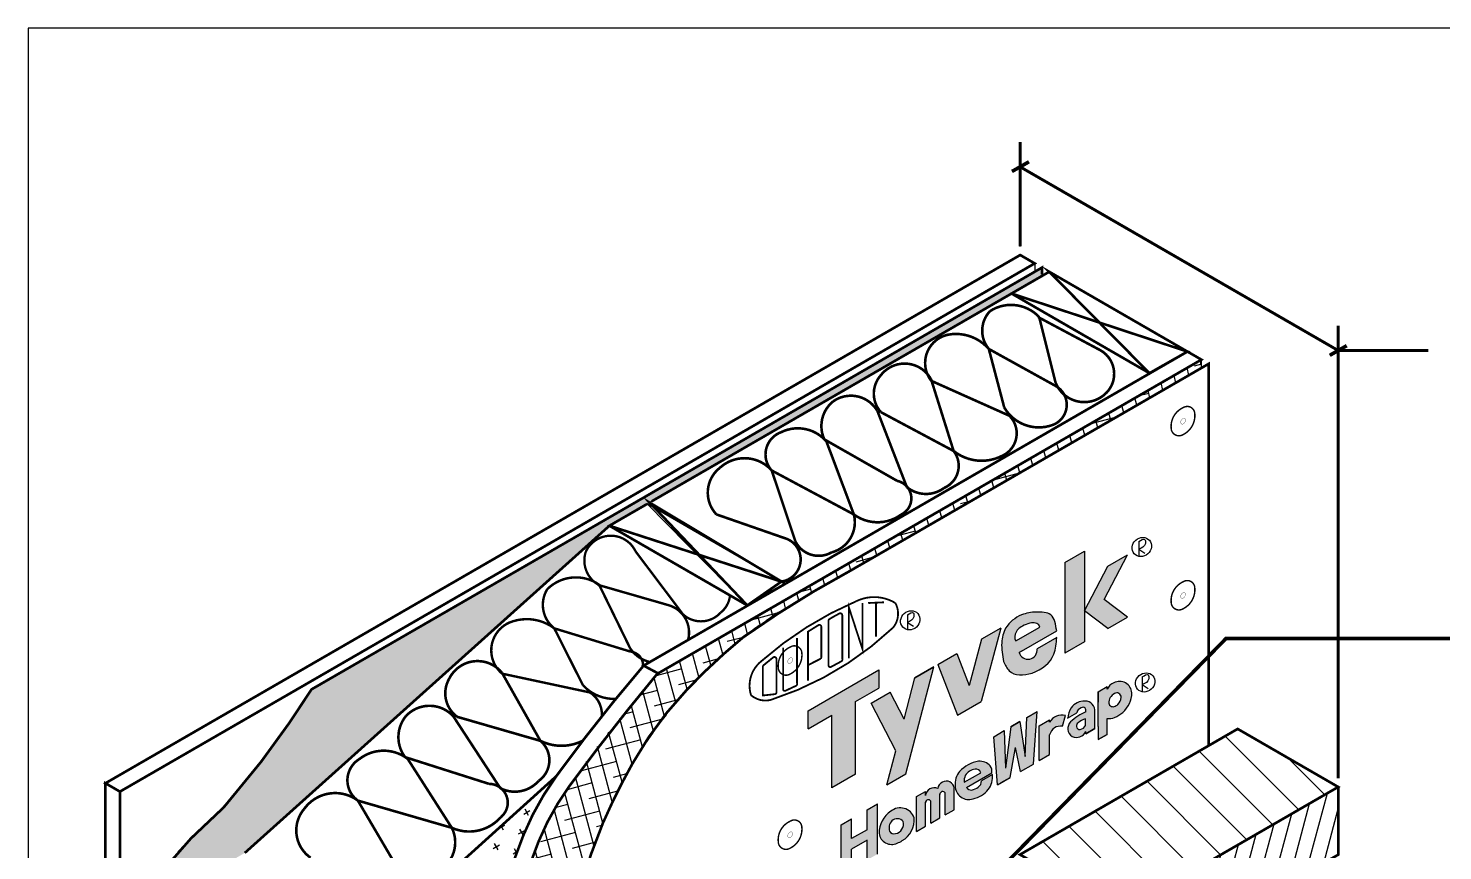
# Model space of a CAD drawing. Extents: x -7.5 to 66.5, y -293.2 to -219.2.
# Drawn here: x -7.46 to 41.28, y -247.5 to -219.16 of the extents above; entities that cross this region are included whole.
import ezdxf

# ---------------------------------------------------------------- set-up
doc = ezdxf.new("R2010")
doc.units = 0
doc.header["$MEASUREMENT"] = 0
doc.linetypes.add('CENTER', pattern=[2, 1.25, -0.25, 0.25, -0.25])
doc.linetypes.add('DASHED', pattern=[0.75, 0.5, -0.25])
for name, color, linetype in [('CLADDING', 242, 'CONTINUOUS'), ('DUPONTLOGO', 7, 'CONTINUOUS'), ('FASTENING', 1, 'CONTINUOUS'), ('INSULATION', 40, 'CONTINUOUS'), ('STRUCTURE', 7, 'CONTINUOUS'), ('TEXT', 7, 'CONTINUOUS'), ('TYVEK', 5, 'DASHED'), ('VAPOURBARRIER', 114, 'CENTER')]:
    doc.layers.add(name, color=color, linetype=linetype)

# ---------------------------------------------------------------- blocks, each defined once
blk = doc.blocks.new('A$C1409495A')
at = {"layer": 'DUPONTLOGO', "color": 242}
for p, q in [((0.2343235615273898, 0.523827359091797), (0.2343235615273898, 1.616091367395711e-07)), ((0.2343235615273898, 0.2619137603504669), (0.4408312526641112, 0.1288168849679323))]:
    blk.add_line(p, q, dxfattribs=at)
blk.add_ellipse((0.333973993873542, 0.3360725358395484), major_axis=(0.2603864479023359, 0.231586749987972), ratio=0.9031737347499492, dxfattribs=at)
blk.add_spline([(0.2343235615273898, 0.523827359091797), (0.4345512185534517, 0.5967801724010542), (0.456416738787766, 0.4563911861724819), (0.2343235615273898, 0.2619137603504669)], degree=3, dxfattribs=at)
blk = doc.blocks.new('A$C235C7AA6')
at = {"layer": 'DUPONTLOGO', "color": 242, "const_width": 0.0625}
for points in [[(5.053438395864305, 3.391175599453163, 0.2530471761235015), (3.720675526179093, 3.459164116987722, 0.07972335578768912), (0.4339447446127451, 1.385252718025413, 0.3090981042493069), (0.0816613690703889, 0.215442131146574, 0.2445789777812918), (0.7657789845225125, 0.05438130078528047, 0.1119686500757733), (4.975578483875779, 2.541518416293684, 0.3084123611654776), (5.053438395864305, 3.391175599453163, -44.22692214510914)], [(2.973354735814155, 2.947594645697109), (2.795485166980598, 2.844487362579002, 0.250511363810235), (2.749241240464016, 2.769823238802246), (2.75279791138064, 1.240985153079919, 0.5403660809179712), (2.834618153197425, 1.187655059820599), (3.190354889331047, 1.379648046386137, 0.336420183187035), (3.225928803097759, 1.457866734574736), (3.225928803097759, 2.968928676214546, 0.5629036599054754), (3.126322805164364, 3.029369559309089), (2.973354735814155, 2.947594645697109)], [(2.045471887237909, 0.7146106380560013), (2.045471887237909, 2.405108320020645), (2.403655785872616, 2.627856593806655, -0.610724942295144), (2.503151313271246, 2.568191403039236), (2.503151313271246, 1.522071469518778, -0.1623462477363966), (2.487233950114387, 1.474340645713937), (2.061391651928261, 1.259546955558335)], [(1.188344431259395, 1.848025986411471), (1.188344431259395, 0.4219288009817319, 0.4650930146505482), (1.258023505369238, 0.3632236748080686), (1.632468186432561, 0.5393373923179752, 0.3893833228188269), (1.665508482496989, 0.6200559026749488), (1.665508482496989, 2.183057671025836)], [(0.489969906972874, 1.227383130664293), (0.489969906972874, 0.2044060690836886), (0.8945538317934734, 0.2496702909484156, 0.4287751426516672), (0.960977843193632, 0.337182337961849), (0.960977843193632, 1.456722297715032, 0.6741805998924768), (0.8341696768111433, 1.508022635034422), (0.489969906972874, 1.227383130664293)]]:
    blk.add_lwpolyline(points, format="xyb", dxfattribs=at)
for points in [[(3.45396943125894, 1.489112277336233), (3.453969431259395, 3.240084655674082), (3.922719431259281, 1.799054998622523), (3.922719431259395, 3.390737997939311)], [(4.118031931259281, 3.390737997939311), (4.664906931259111, 3.414419352518507), (4.390437135866705, 3.40340441309786), (4.390437135866705, 2.225946646577995)]]:
    blk.add_lwpolyline(points, dxfattribs=at)
at = {"layer": 'DUPONTLOGO', "color": 242}
blk.add_blockref('A$C1409495A', (5.235941848613777, 2.459505094448105), dxfattribs=at)
blk = doc.blocks.new('A$C75422246')
at = {"layer": 'STRUCTURE'}
for points, const_width in [([(1.674398539479625, 1.577320099107055, 0.5655532621440619), (0.8987215331621883, 1.993011479701181, 0.3241944426603776), (0.04997871842306267, 0.5605629665240031, 0.5650898043133372), (0.848136404993511, 0.1111688816761216, 0.3155850526292971), (1.674398539479625, 1.577320099107055, 0.577350269189626)], 0.1), ([(1.031631028562803, 1.151078264046731, 0.5655532621440619), (0.8764956272993167, 1.234216540165562, 0.3241944426603776), (0.7067470643514895, 0.9477268375301264, 0.5650898043133372), (0.8663786016655806, 0.8578480205605388, 0.3155850526292971), (1.031631028562803, 1.151078264046731, 0.577350269189626)], 0.02)]:
    blk.add_lwpolyline(points, format="xyb", dxfattribs=dict(at, const_width=const_width))
blk = doc.blocks.new('A$C374643C7')
at = {"layer": 'INSULATION', "xscale": 0.5, "yscale": 0.5, "zscale": 0.5}
blk.add_blockref('A$C75422246', (-9.447751381230773e-08, -7.725697237503937e-07), dxfattribs=at)

msp = doc.modelspace()

# ---------------------------------------------------------------- hatches: boundary and pattern name
at = {"layer": 'CLADDING'}
h = msp.add_hatch(dxfattribs=at)
h.set_pattern_fill('ZIGZAG', color=254, scale=4, angle=59.99999999999999, style=0)
h.set_pattern_definition([(59.99999999999999, (-379.8492787600583, -262.6702526247009), (-0.1830127018922192, 0.6830127018922194), [0.5, -0.5]), (150, (-379.5992787600583, -262.2372399228086), (-0.6830127018922193, -0.1830127018922192), [0.5, -0.5])])
edge = h.paths.add_edge_path()
edge.add_line((12.56521923045273, -236.3013013002542), (13.86425733612981, -235.5513013002541))
edge.add_line((13.86425733612981, -235.5513013002541), (26.42162569100418, -228.301301300254))
edge.add_line((26.42162569100418, -228.301301300254), (27.47066379668076, -227.6956388675515))
edge.add_line((27.47066379668076, -227.6956388675515), (27.47066379668075, -227.4069637329567))
edge.add_line((27.47066379668075, -227.4069637329567), (2.302463425002475, -241.9378309925634))
edge.add_spline(control_points=[(2.302463425002486, -241.9378309925635), (-0.7578864473253475, -246.7125052989014), (-4.210912280244713, -246.9748518839021), (-4.049229298362945, -257.2456069903071), (-4.046924067808902, -257.2385408568867), (-4.049229298362945, -257.2456069903071)], knot_values=[0, 0, 0, 0, 6.202530179452576, 17.27267891957846, 17.29541825971954, 17.29541825971954, 17.29541825971954, 17.29541825971954], degree=3, periodic=0)
edge.add_line((-4.049229298362945, -257.2456069903071), (-4.049229298362945, -277.4301381399812))
edge.add_line((-4.049229298362945, -277.4301381399812), (-3.799229298362945, -277.2858005726837))
edge.add_line((-3.799229298362945, -277.2858005726837), (-3.799229298362945, -276.0744757072788))
edge.add_line((-3.799229298362945, -276.0744757072788), (-1.291187230098046, -274.6264569440273))
edge.add_line((-1.291187230098046, -274.6264569440273), (-1.29118723009816, -248.319823327521))
edge.add_line((-1.29118723009816, -248.319823327521), (0.007850875578626404, -247.5698233275211))
edge.add_line((0.007850875578626305, -247.5698233275211), (12.56521923045273, -236.3013013002542))
h = msp.add_hatch(dxfattribs=at)
h.set_pattern_fill('ANSI38', color=63, scale=4, angle=59.99999999999999, style=0)
h.set_pattern_definition([(104.9999999999999, (-379.8492787600583, -262.6702526247009), (-0.4829629131445342, -0.1294095225512603), []), (195, (-379.8492787600583, -262.6702526247009), (-0.836516303737808, -0.7417819582470547), [1.25, -0.75])])
edge = h.paths.add_edge_path()
edge.add_line((18.37860621491111, -239.287995596102), (32.96391042245198, -230.8671662856655))
edge.add_line((32.96391042245198, -230.8671662856655), (32.96391042245198, -230.5784911510707))
edge.add_line((32.96391042245198, -230.5784911510707), (14.24407271690315, -241.3863944895556))
edge.add_spline(control_points=[(14.24407271690319, -241.3863944895556), (12.50161032017576, -243.4103617410117), (8.734683725722505, -247.7858570631097), (9.050378561075206, -257.6512760856255), (4.096585503506446, -262.2393091650613), (1.463910422450169, -264.6776024524316)], knot_values=[0, 0, 0, 0, 7.79390535834013, 16.84918390441189, 27.11992689184162, 27.11992689184162, 27.11992689184162, 27.11992689184162], degree=3, periodic=0)
edge.add_line((1.463910422451761, -264.6776024524302), (1.463910422451647, -280.5901802743172))
edge.add_line((1.463910422451647, -280.5901802743172), (1.713910422451536, -280.4458427070198))
edge.add_line((1.713910422451536, -280.4458427070198), (1.713910422451647, -265.4112754323003))
edge.add_spline(control_points=[(1.713910422451647, -265.4112754323004), (2.367574515841454, -265.2036648713885), (2.592477150118668, -264.9953698733123), (4.23404816696592, -263.4657238564826), (5.646429382002736, -262.1036399640757), (7.358153280000977, -259.8634105255206), (7.846405212915158, -259.1202030481373), (8.460484084051302, -257.9311430086893), (8.645380967806148, -257.5224625630718), (8.968024025655211, -256.6785204932335), (9.102992795697617, -256.2489112991522), (9.401769770598378, -255.13375897653), (9.537478421907224, -254.4437693268456), (9.654143227537531, -253.7586325255078)], knot_values=[13.64538803699946, 13.64538803699946, 13.64538803699946, 13.64538803699946, 14.51989920579396, 14.51989920579396, 20.03308609947003, 20.03308609947003, 22.57030622210672, 22.57030622210672, 23.83891628342507, 23.83891628342507, 25.10752634474342, 25.10752634474342, 27.11992689184159, 27.11992689184159, 27.11992689184159, 27.11992689184159], degree=3, periodic=0)
edge.add_line((9.654143227535206, -253.7586325255189), (11.1783129104685, -252.8786527487867))
edge.add_line((11.1783129104685, -252.8786527487867), (11.17831291046849, -252.389759412811))
edge.add_arc((26.84634182090389, -252.4709839168622), 15.66823944667357, 122.71356302122581, 179.7029760659582, ccw=False)
h = msp.add_hatch(dxfattribs=at)
h.set_pattern_fill('ANSI31', color=256, scale=8, angle=90, style=0)
h.set_pattern_definition([(135, (-379.8492787600583, -262.6702526247009), (-0.7071067811865476, -0.7071067811865475), [])])
h.paths.add_polyline_path([(26.71391042245194, -247.6303060064802), (30.17801203758977, -249.6303060064802), (37.67801203758979, -245.300178987558), (34.21391042245197, -243.300178987558)])
h = msp.add_hatch(dxfattribs=at)
h.set_pattern_fill('ANSI31', color=256, scale=4, angle=30, style=0)
h.set_pattern_definition([(74.99999999999999, (-379.8492787600583, -262.6702526247009), (-0.4829629131445341, 0.1294095225512605), [])])
h.paths.add_polyline_path([(37.67801203758978, -247.6335123208914), (37.67801203758978, -245.300178987558), (30.17801203758967, -249.6303060064802), (30.17801203758978, -251.9636393398136)])
at = {"layer": 'DUPONTLOGO'}
h = msp.add_hatch(color=182, dxfattribs=at)
h.paths.add_polyline_path([(30.42017379510452, -237.3064511388768), (29.74359144839849, -237.6970761388768), (28.93169263235035, -239.2354041797533), (29.74359144839849, -239.8362322206307), (30.42017379510497, -239.4456072206308), (29.60827497905728, -238.8447791797535)])
h.paths.add_polyline_path([(28.93169263235058, -238.1658261388759), (28.93169263235103, -237.1725390751459), (28.25511028564387, -237.563164075146), (28.25511028564341, -240.695607220631), (28.93169263235012, -240.3049822206306)])
h = msp.add_hatch(color=182, dxfattribs=at)
edge = h.paths.add_edge_path()
edge.add_spline(control_points=[(27.97755797689814, -239.9170005389954), (27.94291631466011, -239.6987585222375), (27.87852376546837, -239.2930863087269), (27.25501582679085, -239.2555019661908), (26.69971851885285, -239.3440962449749), (26.19013765725667, -239.7407187977289), (26.04117865777395, -240.3761262016332), (26.10922933995307, -240.7598468642042), (26.14716852591022, -240.973776381245)], knot_values=[0, 0, 0, 0, 0.5827593182052485, 1.083243575514109, 1.602995822488099, 2.320452805997204, 2.834594860345293, 3.48239166408103, 3.48239166408103, 3.48239166408103, 3.48239166408103], degree=3, periodic=0)
edge.add_spline(control_points=[(26.14716852590999, -240.973776381245), (26.2011612049658, -241.0973034361377), (26.36632634597924, -241.4751762106895), (27.2573818656057, -241.4527981655204), (27.92194469891888, -240.8867534224431), (27.96253072070646, -240.3500818957067), (27.97755797689769, -240.1513755389956)], knot_values=[0, 0, 0, 0, 0.3828216730715689, 1.171062387004554, 2.162538929496685, 2.745476785218125, 2.745476785218125, 2.745476785218125, 2.745476785218125], degree=3, periodic=0)
edge.add_line((27.97755797689769, -240.1513755389955), (27.30097563019135, -240.5420005389953))
edge.add_arc((26.98851681993153, -240.584259596458), 0.3153035617410859, -165.3268673161432, 7.702335397978175, ccw=False)
edge.add_line((26.68349636694958, -240.6641273578471), (26.75970975282559, -240.6201255389956))
edge.add_line((26.75970975282559, -240.6201255389956), (27.97755797689814, -239.9170005389954))
edge = h.paths.add_edge_path(flags=16)
edge.add_spline(control_points=[(26.57097516601465, -240.260341503497), (26.5348376161989, -240.2258816293963), (26.5348376161989, -240.1751412198298), (26.53798832917772, -240.0167856346389), (26.59508621598815, -239.9117290394663), (26.74596900155319, -239.773927167347), (26.95668477394446, -239.6725266671158), (27.21423034817025, -239.6361274088829), (27.39340231903833, -239.6591958430247), (27.39893058264551, -239.78952805725)], knot_values=[0.1693351350576057, 0.1693351350576057, 0.1693351350576057, 0.1693351350576057, 0.2360340609454792, 0.2360340609454792, 0.3507194281854419, 0.3507194281854419, 0.4654047954254047, 0.4654047954254047, 0.5437012250705168, 0.5437012250705168, 0.5437012250705168, 0.5437012250705168], degree=3, periodic=0)
edge.add_line((27.3989305826455, -239.7895280572499), (26.57097516601446, -240.2603415034966))
for points in [[(24.96564796013508, -241.8053024665531), (24.53876502145228, -240.7020840775555), (23.88311620540441, -241.0806230979943), (24.559698552111, -242.8291541797507), (25.37159736815886, -242.3604041797507), (26.04817971486544, -239.8306230979943), (25.39253089881762, -240.2091621184332)], [(23.74779973606314, -241.1587480979943), (23.09215092001524, -241.5372871184337), (22.717294640342, -242.9636751740396), (22.23838504264974, -242.0302090775554), (21.58273622660209, -242.4087480979944), (22.42942406308921, -244.0590687294342), (22.1240021039675, -245.2212480979941), (22.77965092001525, -244.8427090775552)], [(20.2295715331889, -242.8291541797507), (20.2295715331889, -245.3291541797507), (21.04147034923676, -244.8604041797507), (21.04147034923704, -242.3604041797507), (21.8533691652849, -241.8916541797507), (21.8533691652849, -241.2666541797507), (19.41767271714104, -242.6729041797507), (19.41767271714104, -243.2979041797507)], [(25.93636287990137, -245.2247867723609), (26.37803583583144, -244.9697867723609), (26.55588193273971, -243.944092095312), (26.73372802964795, -244.7644277885125), (27.175400985578, -244.5094277885125), (27.30530479614568, -242.7023769809433), (26.94530479614569, -242.9102230778518), (26.89480875475186, -244.2557355946957), (26.71176650542089, -243.0450564728678), (26.39999736005849, -243.2250564728679), (26.21695511072753, -244.6470945785444), (26.16645906933371, -243.3598898678839), (25.80645906933373, -243.5677359647924)], [(27.37543422129246, -244.3939385460259), (27.73543422129247, -244.1860924491176), (27.73543422129246, -243.5025614369655, -0.4035437564934321), (28.18094873611956, -243.2105599714367), (28.28206510646137, -242.8331446936174, 0.3188248953897656), (27.73543422129248, -243.0677223228828), (27.73543422129246, -242.9860924491174), (27.37543422129246, -243.1939385460258)], [(23.87689455297818, -245.3562114365002, 0.5308968939099941), (23.46015200334277, -245.5970128534452), (23.46015200334277, -245.4544277885127), (23.14838285798039, -245.6344277885125), (23.14838285798039, -246.8344277885124), (23.46015200334278, -246.6544277885125), (23.46015200334278, -245.8473045857342, -0.8261144333902694), (23.64201733813751, -245.7932206863753), (23.64201733813752, -246.5494277885125), (23.95378648349991, -246.3694277885125), (23.9537864834999, -245.5623045857341, -0.8261144333903672), (24.13565181829465, -245.5082206863753), (24.13565181829465, -246.2644277885123), (24.44742096365705, -246.0844277885124), (24.44742096365704, -245.3369262615088, 0.5373537836703003), (24.04341036079111, -245.1362206868244, 0.2575641393908339)], [(21.44434475230375, -247.1322292437498), (21.44434475230375, -247.8182546475341), (21.80434475230373, -247.6104085506259), (21.80434475230373, -245.878357743057), (21.44434475230374, -246.0862038399654), (21.44434475230375, -246.7722292437498), (20.91030664662707, -247.0805562878197), (20.91030664662707, -246.3945308840353), (20.55030664662706, -246.6023769809436), (20.55030664662706, -248.3344277885124), (20.91030664662706, -248.1265816916039), (20.91030664662707, -247.4405562878197)]]:
    msp.add_hatch(color=182, dxfattribs=at).paths.add_polyline_path(points)
h = msp.add_hatch(color=182, dxfattribs=at)
h.paths.add_polyline_path([(29.4096817441223, -243.2194651911215), (29.4096817441223, -243.6694651911214), (29.7214508894847, -243.4894651911214), (29.72145088948472, -242.9367066229185, 0.1510529132694783), (29.9679062352227, -242.9059372810492, 0.08923826883481298), (30.25632570444627, -242.7306550727178, 0.2127480191127064), (30.568094849799, -242.0565486595576, 0.5384264693979111), (29.94556945757629, -241.7100702755041, 0.2200211352481566), (29.72145088948472, -241.9344059373178), (29.72145088948471, -241.8394651911217), (29.40968174412229, -242.0194651911217), (29.40968174412229, -242.3794651911217)])
h.paths.add_polyline_path([(29.77437934964764, -242.4178780444955, -0.3108884899090745), (29.96987118751501, -242.0860338545688, -0.6341536017409433), (30.19696845059844, -242.2124291690706, -0.2127480191129938), (30.08323506637399, -242.4583431885919, -0.1005835782630209), (29.96330868234242, -242.5275827186968, -0.4661169018348494)], flags=16)
h = msp.add_hatch(color=182, dxfattribs=at)
h.paths.add_polyline_path([(28.47275217410673, -242.5721177131261, 0.110246808165889), (28.35930539803531, -242.9268928310499), (28.66745714793583, -242.7489813352936, -0.2690001157080172), (28.8180857098012, -242.5767827669388, -0.3531868843684042), (28.95784949111148, -242.5813232377904, -0.1905419740584821), (28.98417372805973, -242.7151323587379, 0.1092296168431321), (28.45875035235201, -243.0618204189344, 0.4824874664269164), (28.50560948426163, -243.5616897926518, 0.4058134010116666), (28.98417372805977, -243.3865829626228), (28.98417372805977, -243.465132358738), (29.29594287342216, -243.285132358738), (29.29594287342216, -242.6594431510846, 0.3894151088693035), (28.9534142863001, -242.3389289947538, 0.2386701257845259)])
h.paths.add_polyline_path([(28.96750453498981, -242.9548543765103, -0.0009435784860131039), (28.96750453498988, -243.1807345105766, -0.2711281288745776), (28.79161421451816, -243.3186311392242, -0.4382804466174715), (28.66400080582968, -243.2148012136713, -0.303876555577654), (28.71482339271699, -243.0951647276206, -0.1081086455132789)], flags=16)
h = msp.add_hatch(color=182, dxfattribs=at)
h.paths.add_polyline_path([(25.7464590693337, -244.8148125462417, 0.1660334542312225), (25.68937744359403, -244.5748985789187, 0.2318704675221444), (25.28561351541001, -244.4127978008169, 0.1613705574277803), (24.63338062460848, -244.7645861625828, 0.2101071444932125), (24.4780856590454, -245.2681265596584, 0.5041733077073118), (25.09694001649277, -245.7094277885135, 0.1780574029378004), (25.61771316738555, -245.3894228797384, 0.1997121516982104), (25.76674821768708, -244.8685635834955), (25.3864590693337, -245.0881236256672, -0.2590941810701698), (25.27526499113259, -245.3060621080145, -0.1147337956825888), (25.04626288506313, -245.4084324819214, -0.2342038721159944), (24.87367601700024, -245.3187140764505)])
h.paths.add_polyline_path([(24.79227940555726, -245.1375075968592, -0.1357847875638851), (24.82954033193992, -244.9017426814283, -0.2225437385574505), (25.162955171013, -244.6832892342954, -0.4101677973911825), (25.36086017711183, -244.8092373353464)], flags=16)
h = msp.add_hatch(color=182, dxfattribs=at)
h.paths.add_polyline_path([(22.26849678850203, -246.138567533964, 0.2576403943727744), (21.85782887366107, -246.9035231775441, 0.5131396402506244), (22.48077573898089, -247.2341367222693, 0.08200931940638828), (22.65503057287564, -247.1486451823049, 0.297025703830487), (23.06399858603432, -246.3637744830498, 0.5350210848522521)])
h.paths.add_polyline_path([(22.68557661319969, -246.4928508137503, -0.4359844533383372), (22.42864691185453, -246.9066273082879, -0.399352155509288), (22.22076384748101, -246.8212469816324, -0.3084390351184591), (22.30181635262506, -246.4714269970005, -0.4603151700988637)], flags=16)
at = {"layer": 'INSULATION'}
h = msp.add_hatch(dxfattribs=at)
h.set_pattern_fill('CROSS', color=256, scale=2, angle=30, style=0)
h.set_pattern_definition([(30, (-379.8492787600583, -262.6702526247009), (0.1830127018922194, 0.6830127018922193), [0.25, -0.75]), (120, (-379.6785255845853, -262.7160058001739), (-0.6830127018922193, 0.1830127018922194), [0.2499999999999999, -0.7499999999999996])])
edge = h.paths.add_edge_path()
edge.add_spline(control_points=[(0.963910422451761, -264.4118978853922), (3.596585503507906, -261.9736045980219), (8.550378561076819, -257.3855715185861), (8.291344179850801, -249.2907836859702), (10.15593841752595, -245.8190261823817), (10.68601597513099, -245.0041122801167)], knot_values=[4.867445398204012, 4.867445398204012, 4.867445398204012, 4.867445398204012, 15.13818838563371, 24.1934669317055, 27.11992689184154, 27.11992689184154, 27.11992689184154, 27.11992689184154], degree=3, periodic=0)
edge.add_line((10.68601597513501, -245.0041122801094), (4.770990596393005, -250.3198233275213))
edge.add_line((4.770990596393005, -250.3198233275213), (4.770990596393119, -260.5802695127226))

# ---------------------------------------------------------------- linework, layer by layer
at = {"layer": 'CLADDING'}
for p, q in [((26.71391042245199, -247.6303060064801), (34.21391042245199, -243.300178987558)), ((37.67801203758978, -245.300178987558), (34.21391042245199, -243.300178987558)), ((30.17801203758978, -249.6303060064802), (37.67801203758955, -245.3001789875581)), ((37.67801203758978, -247.6335123208914), (37.67801203758978, -245.300178987558))]:
    msp.add_line(p, q, dxfattribs=at)
at = {"layer": 'CLADDING', "const_width": 0.09}
for points in [[(34.21391042245199, -243.300178987558), (37.67801203758978, -245.300178987558), (30.17801203758978, -249.6303060064802), (26.71391042245199, -247.6303060064802), (34.21391042245199, -243.300178987558)], [(30.17801203758978, -249.6303060064802), (30.17801203758989, -251.9636393398136), (37.67801203758978, -247.6335123208914), (37.67801203758978, -245.300178987558)]]:
    msp.add_lwpolyline(points, dxfattribs=at)
at = {"layer": 'DUPONTLOGO', "color": 182}
for p, q in [((30.81046244590522, -236.8456578886007), (30.81046244590522, -237.3694850860833)), ((28.25511028564426, -237.5631640751461), (28.93169263235086, -237.1725390751461)), ((28.93169263235086, -237.1725390751461), (28.93169263235001, -240.3049822206307)), ((29.60827497905689, -238.8447791797535), (30.42017379510474, -237.3064511388773)), ((29.74359144839843, -237.6970761388767), (30.42017379510503, -237.3064511388767)), ((30.81046244590522, -237.107571487342), (31.01697013704194, -237.2406683627245)), ((28.25511028564426, -237.5631640751461), (28.25511028564341, -240.6956072206307)), ((28.93169263235029, -239.2354041797533), (29.74359144839843, -237.6970761388767)), ((28.93169263235058, -238.1658261388759), (28.93169263235001, -240.3049822206307)), ((29.74359144839843, -239.8362322206307), (28.93169263235029, -239.2354041797533)), ((30.42017379510503, -239.4456072206307), (29.60827497905689, -238.8447791797535)), ((29.74359144839843, -239.8362322206307), (30.42017379510503, -239.4456072206307)), ((25.3925308988176, -240.2091621184333), (24.96564796013507, -241.8053024665531)), ((26.04817971486546, -239.8306230979942), (25.37159736815886, -242.3604041797507)), ((26.04817971486546, -239.8306230979942), (25.3925308988176, -240.2091621184333)), ((26.57097516601459, -240.2603415034965), (27.39893058264551, -239.78952805725)), ((26.68349636694961, -240.6641273578472), (27.97755797689808, -239.9170005389954)), ((27.97755797689751, -240.1513755389956), (27.30097563019092, -240.5420005389956)), ((23.88311620540441, -241.0806230979942), (24.53876502145226, -240.7020840775555)), ((24.53876502145226, -240.7020840775555), (24.96564796013507, -241.8053024665531)), ((26.75970975282559, -240.6201255389956), (26.68349636694961, -240.6641273578471)), ((28.93169263235001, -240.3049822206307), (28.25511028564341, -240.6956072206307)), ((22.77965092001529, -244.8427090775551), (23.74779973606314, -241.1587480979943)), ((23.74779973606314, -241.1587480979943), (23.09215092001529, -241.5372871184334)), ((23.09215092001557, -241.5372871184335), (23.74779973606314, -241.1587480979943)), ((23.88311620540441, -241.0806230979943), (24.559698552111, -242.8291541797507)), ((19.41767271714104, -242.6729041797507), (21.8533691652849, -241.2666541797507)), ((21.8533691652849, -241.2666541797507), (21.8533691652849, -241.8916541797507)), ((22.717294640342, -242.9636751740396), (23.09215092001529, -241.5372871184335)), ((30.92660389739336, -241.5109734634927), (30.92660389739336, -242.0348006609753)), ((21.04147034923733, -242.3604041797505), (21.8533691652849, -241.8916541797507)), ((21.58273622660209, -242.0479041797507), (21.8533691652849, -241.8916541797507)), ((21.58273622660209, -242.4087480979943), (22.23838504264967, -242.0302090775556)), ((21.58273622660209, -242.4087480979944), (22.23838504264938, -242.0302090775556)), ((22.717294640342, -242.9636751740396), (22.23838504264967, -242.0302090775552)), ((29.40968174412229, -242.0194651911217), (29.72145088948472, -241.8394651911217)), ((29.4096817441223, -243.2194651911215), (29.4096817441223, -242.0194651911218)), ((29.40968174412229, -242.0194651911217), (29.40968174412229, -242.3794651911217)), ((29.72145088948472, -241.9344059373178), (29.72145088948472, -241.8394651911217)), ((30.92660389739336, -241.772887062234), (31.13311158853008, -241.9059839376166)), ((19.41767271714104, -243.2979041797507), (19.41767271714104, -242.6729041797506)), ((21.04147034923676, -244.8604041797507), (21.04147034923704, -242.3604041797509)), ((22.42942406308947, -244.0590687294348), (21.58273622660209, -242.4087480979944)), ((24.559698552111, -242.8291541797507), (25.37159736815886, -242.3604041797507)), ((26.94530479614569, -242.9102230778518), (27.30530479614568, -242.7023769809434)), ((27.175400985578, -244.5094277885124), (27.30530479614567, -242.7023769809435)), ((29.29594287342216, -243.285132358738), (29.29594287342216, -242.6594431510846)), ((19.41767271714104, -243.2979041797507), (20.2295715331889, -242.8291541797508)), ((20.2295715331889, -245.3291541797507), (20.2295715331889, -242.8291541797507)), ((26.39999736005849, -243.2250564728678), (26.71176650542089, -243.0450564728678)), ((26.7117665054209, -243.0450564728678), (26.39999736005849, -243.2250564728678)), ((26.39999736005847, -243.2250564728679), (26.71176650542088, -243.0450564728678)), ((26.71176650542089, -243.0450564728678), (26.89480875475186, -244.2557355946958)), ((26.89480875475186, -244.2557355946958), (26.94530479614569, -242.9102230778518)), ((27.37543422129246, -243.1939385460258), (27.73543422129246, -242.9860924491174)), ((27.37543422129246, -244.3939385460256), (27.37543422129246, -243.1939385460259)), ((27.37543422129246, -244.3939385460257), (27.37543422129246, -243.1939385460259)), ((27.73543422129248, -243.0677223228828), (27.73543422129246, -242.9860924491175)), ((28.18094873612656, -243.2105599714105), (28.28206510646137, -242.8331446936174)), ((28.35568800257317, -242.9289813352937), (28.66745714793553, -242.7489813352937)), ((28.35568800257317, -242.9289813352937), (28.66745714793556, -242.7489813352937)), ((29.4096817441223, -243.2194651911216), (29.4096817441223, -242.8594651911216)), ((29.7214508894847, -243.4894651911216), (29.72145088948472, -242.9367066229184)), ((25.80645906933373, -243.5677359647924), (26.1664590693337, -243.3598898678839)), ((25.93636287990137, -245.2247867723609), (25.80645906933371, -243.5677359647921)), ((26.16645906933371, -243.3598898678838), (26.21695511072753, -244.6470945785444)), ((26.39999736005849, -243.2250564728678), (26.21695511072753, -244.6470945785444)), ((27.73543422129246, -244.1860924491173), (27.73543422129246, -243.5025614369656)), ((29.29594287342216, -243.2851323587377), (28.98417372805977, -243.4651323587377)), ((28.98417372805977, -243.4651323587377), (29.29594287342217, -243.2851323587377)), ((29.29594287342216, -243.285132358738), (28.98417372805977, -243.465132358738)), ((28.98417372805977, -243.4651323587377), (28.98417372805977, -243.3865829626228)), ((29.4096817441223, -243.2194651911216), (29.4096817441223, -243.6694651911216)), ((29.4096817441223, -243.6694651911216), (29.7214508894847, -243.4894651911216)), ((29.4096817441223, -243.6694651911216), (29.7214508894847, -243.4894651911216)), ((29.7214508894847, -243.4894651911214), (29.4096817441223, -243.6694651911214)), ((22.12400210396743, -245.2212480979944), (22.42942406308919, -244.0590687294343)), ((26.37803583583144, -244.9697867723609), (26.55588193273971, -243.944092095312)), ((26.73372802964795, -244.7644277885124), (26.55588193273971, -243.944092095312)), ((26.73372802964795, -244.7644277885124), (27.17540098557802, -244.5094277885124)), ((27.37543422129246, -244.3939385460259), (27.73543422129246, -244.1860924491176)), ((21.04147034923676, -244.8604041797507), (20.2295715331889, -245.3291541797507)), ((22.12400210396714, -245.2212480979943), (22.77965092001557, -244.842709077555)), ((24.79227940562095, -245.1375075968224), (25.36086017708637, -244.8092373353611)), ((24.87367601700024, -245.3187140764505), (25.74645906933372, -244.8148125462417)), ((25.76674821769835, -244.868563583489), (25.38645906933372, -245.0881236256672)), ((25.93636287990137, -245.2247867723609), (26.37803583583144, -244.9697867723609)), ((26.06626669046905, -245.149786772361), (26.37803583583144, -244.9697867723609)), ((23.14838285798039, -245.6344277885125), (23.46015200334277, -245.4544277885127)), ((23.46015200334277, -245.5970128534451), (23.46015200334277, -245.4544277885123)), ((23.95378648349991, -246.3694277885123), (23.9537864834999, -245.5431726230401)), ((24.13565181829465, -246.2644277885124), (24.13565181829465, -245.5082206863753)), ((24.44742096365705, -246.0844277885124), (24.44742096365704, -245.3369262615088)), ((21.44434475230373, -246.0862038399654), (21.80434475230373, -245.878357743057)), ((21.44434475230375, -246.7722292437498), (21.44434475230374, -246.0862038399654)), ((21.80434475230373, -247.6104085506259), (21.80434475230373, -245.8783577430571)), ((23.14838285798039, -246.8344277885124), (23.14838285798039, -245.6344277885123)), ((23.14838285798039, -246.8344277885124), (23.14838285798039, -245.6344277885123)), ((23.46015200334278, -246.6544277885124), (23.46015200334278, -245.8281726230402)), ((23.64201733813752, -246.5494277885123), (23.64201733813751, -245.7932206863753)), ((24.13565181829465, -246.2644277885123), (24.44742096365705, -246.0844277885124)), ((20.55030664662706, -246.6023769809436), (20.91030664662706, -246.3945308840354)), ((20.55030664662706, -248.3344277885124), (20.55030664662706, -246.6023769809435)), ((20.91030664662707, -247.0805562878197), (20.91030664662707, -246.3945308840354)), ((23.64201733813752, -246.5494277885125), (23.95378648349993, -246.3694277885124)), ((23.64201733813752, -246.5494277885124), (23.9537864834999, -246.3694277885123)), ((23.64201733813753, -246.5494277885124), (23.95378648349991, -246.3694277885125)), ((21.44434475230374, -246.7722292437498), (20.91030664662707, -247.0805562878197)), ((23.14838285798039, -246.8344277885124), (23.46015200334278, -246.6544277885124)), ((23.14838285798039, -246.8344277885124), (23.46015200334278, -246.6544277885124)), ((23.14838285798038, -246.8344277885124), (23.46015200334278, -246.6544277885123)), ((23.14838285798038, -246.8344277885124), (23.46015200334278, -246.6544277885124)), ((21.44434475230374, -247.1322292437498), (20.91030664662707, -247.4405562878197)), ((20.91030664662707, -248.1265816916041), (20.91030664662707, -247.4405562878196)), ((21.44434475230374, -247.8182546475342), (21.44434475230375, -247.1322292437498))]:
    msp.add_line(p, q, dxfattribs=at)
for centre, radius, start, end in [((26.98851681993153, -240.584259596458), 0.3153035617410854, 194.6731326838769, 7.702335397941973), ((30.07607292691024, -242.0645661273788), 0.3777545029573457, 110.2105893492984, 159.8448836613189), ((30.14259499538722, -242.088561901883), 0.4267024417420511, 4.302644154221039, 117.4994364248621), ((30.11318509397651, -242.3939660546749), 0.3396485178054247, 114.9576143071204, 184.0370863664982), ((30.05362997845693, -242.2027555787091), 0.1436645257060564, 356.1390915240987, 125.6629890549767), ((29.8642078522892, -242.2077873225327), 0.332792972471488, 311.1588234981758, 359.2008039163071), ((29.65592215706534, -242.0438242995287), 0.9122614376959646, 311.1588234981758, 359.2008039163071), ((29.21075259646833, -243.0036348589778), 0.8548986317511172, 149.6846935596067, 174.8497740377499), ((28.94342782052484, -242.930322984424), 0.5914783009686326, 89.03257730858836, 142.7272383383494), ((28.89122684552338, -242.7927415855217), 0.2280084144465964, 108.7102607961486, 168.9349214221528), ((28.88515457974036, -242.6656427911801), 0.1113298577340541, 49.23419585552119, 127.04440576024), ((28.95011545897491, -242.6857390159944), 0.3468257099677307, 355.6517372763954, 89.45502386983699), ((28.80182183525052, -242.6815124628467), 0.1854252146037319, 349.5537856372035, 32.70552557598516), ((29.91489989357295, -242.3934146525189), 0.1426340801213663, 189.8757153247517, 302.2048918752515), ((29.85291844522475, -242.1979021591474), 0.3476712179570303, 288.5126065255805, 311.4873934744794), ((28.1739916017218, -243.3354930172664), 0.5138421165102123, 77.85863984934686, 148.5929450614014), ((28.68089114492321, -243.293127368089), 0.3207014755989335, 133.8419601151373, 236.8688669144575), ((29.50547945460688, -244.07669462818), 1.45794769251134, 110.9505047187989, 135.8852361100957), ((28.77874865383912, -243.1929338914437), 0.1168128777327212, 123.1782117250902, 190.7894000886548), ((29.16183784737338, -243.6025025348973), 0.676175697111381, 106.7023985631968, 131.3832206846833), ((28.76175549337417, -243.0994212655576), 0.2212340659602269, 277.7565608412231, 338.4357734539294), ((-30.87911562017113, -243.0677944435586), 59.84672672297845, 359.8918739023285, 0.1081260977006572), ((29.79491573805566, -242.5227331840016), 0.420441544217712, 259.9369019300026, 294.2959277864199), ((29.62497531752405, -242.0167268121771), 0.9530461018573062, 291.0895202086272, 311.4873934744554), ((28.10963090406162, -243.5876159216494), 0.3837413487758138, 79.28938233873865, 167.1943094208356), ((28.65478279874112, -243.2278704080279), 0.3656337775745482, 245.9216442742803, 334.2735380842097), ((28.77565658818441, -243.207906696281), 0.1118684410514858, 183.5334116264872, 278.201008984823), ((25.49030584576807, -245.572837507544), 1.177960555914741, 100.0069950286712, 136.6743052187911), ((25.32211693054872, -244.9057764566207), 0.4943282860558524, 42.01679864067235, 94.23483175781288), ((25.36663327872613, -244.7784351801028), 0.3815638137688986, 354.5292507639617, 32.23732571876255), ((24.15951708982952, -245.3971195107985), 0.2855678008443678, 113.9903017704098, 171.7639476352018), ((24.17900130579338, -245.3702623576104), 0.2704818072088028, 7.079538787296528, 120.0856566294108), ((25.12843094475144, -245.1929798973845), 0.6546724459536812, 139.1285973578404, 186.5912318761136), ((25.23698483992653, -245.0869631826586), 0.447568610566525, 155.5538947854013, 186.484308233028), ((25.22949895996989, -245.1485158981883), 0.4699616203964994, 98.14009999423739, 148.3255445822497), ((25.19805643275397, -244.8465941369347), 0.167034696401215, 12.92332713222536, 102.1307639525799), ((25.13468981600376, -245.0970041248484), 0.2519258227892173, 303.9177520777629, 2.020120651069502), ((25.06622365144027, -244.949871938147), 0.7052274217948481, 321.4442779823898, 6.620571703193996), ((23.74995678035265, -245.6175448926278), 0.2905311918034651, 64.09271508407139, 175.9474897892619), ((24.04991622989837, -245.5527386043871), 0.09660453478882147, 27.44044512719509, 185.6828599151806), ((24.95071393591763, -245.2599137490022), 0.472699628049451, 180.9955223954236, 288.0196104408188), ((25.05048590976891, -245.189451235447), 0.21902196292876, 216.169931301841, 268.8951953313399), ((24.94063963713085, -244.8648301375943), 0.553768705563748, 280.9956993837521, 307.1762699523572), ((24.92227120020087, -244.8414200474705), 0.8854076088984788, 281.3776554971236, 321.7621664570382), ((22.59113755904732, -246.516483612115), 0.4969080689051528, 17.89771543515966, 130.4885972157508), ((23.55628174974125, -245.8377386043871), 0.09660453478882147, 27.44044512719509, 185.6828599151806), ((22.75616264331305, -246.893083643546), 0.8983944265005448, 122.8757694327404, 180.6658041083846), ((22.51785618836652, -246.705782776025), 0.3187410262099462, 132.6712732316579, 201.2384925311235), ((22.48452650323352, -246.6463987957641), 0.2529785158821247, 37.37005474894762, 136.2393852856157), ((22.36494616762736, -246.5804160700851), 0.332372617321115, 281.0493610937684, 15.27517392190573), ((22.25718787293412, -246.4423589567662), 0.8106287968500308, 299.3920481145085, 5.563139503480921), ((22.2879634444999, -246.8452469018338), 0.4340643654360211, 187.715670818816, 296.3722994449842), ((22.36963044649517, -246.7545540947295), 0.1631232830269204, 204.1325881229911, 291.2102017748796), ((22.30904061203362, -246.6637592169512), 0.5956705905116406, 286.756537903897, 305.5097228778379)]:
    msp.add_arc(centre, radius, start, end, dxfattribs=at)
for centre in [(30.91011287825137, -237.0334127118529), (31.02625432973952, -241.6987282867449)]:
    msp.add_ellipse(centre, major_axis=(0.2603864479023359, 0.231586749987972), ratio=0.9031737347499492, dxfattribs=at)
for points in [[(30.81046244590522, -236.8456578886007), (31.01069010293128, -236.7727050752914), (31.03255562316559, -236.91309406152), (30.81046244590522, -237.107571487342)], [(27.97755797689814, -239.9170005389954), (27.7703249630469, -239.3723328412886), (27.27955022892564, -239.2742275296984), (26.76914083826722, -239.3723328412886), (26.21946213452992, -239.8334161806576), (26.0831274061199, -240.3291528989655), (26.14716852591022, -240.973776381245)], [(26.14716852590999, -240.973776381245), (26.34306115144517, -241.3026814019338), (27.12798901631749, -241.3748732993224), (27.87733002120893, -240.7256323635363), (27.97755797689769, -240.1513755389956)], [(30.92660389739336, -241.5109734634927), (31.12683155441943, -241.4380206501834), (31.14869707465374, -241.578409636412), (30.92660389739336, -241.772887062234)]]:
    msp.add_spline(points, degree=3, dxfattribs=at)
msp.add_open_spline([(27.39893058264551, -239.78952805725), (27.39340231903833, -239.6591958430247), (27.21423034817025, -239.6361274088829), (26.95668477394446, -239.6725266671158), (26.74596900155319, -239.773927167347), (26.59508621598815, -239.9117290394663), (26.53798832917772, -240.0167856346389), (26.5348376161989, -240.1751412198298), (26.5348376161989, -240.2258816293963), (26.57097516601465, -240.260341503497)], degree=3, knots=[0.1693351350576057, 0.1693351350576057, 0.1693351350576057, 0.1693351350576057, 0.2476315647027177, 0.2476315647027177, 0.3623169319426805, 0.3623169319426805, 0.4770022991826433, 0.4770022991826433, 0.5437012250705168, 0.5437012250705168, 0.5437012250705168, 0.5437012250705168], dxfattribs=at)
at = {"layer": 'INSULATION'}
for p, q in [((13.86425733612981, -235.5513013002541), (26.42162569100418, -228.301301300254)), ((18.62739705694429, -238.3013013002541), (31.18476541181866, -231.051301300254)), ((0.00785087557864017, -247.5698233275209), (12.56521923045301, -236.3013013002541)), ((10.68601597512856, -245.0041122801152), (4.770990596393233, -250.3198233275211))]:
    msp.add_line(p, q, dxfattribs=at)
at = {"layer": 'INSULATION', "color": 40, "const_width": 0.09}
msp.add_lwpolyline([(14.02629344161954, -235.4577497111311), (26.42162569100429, -228.3013013002541)], dxfattribs=at)
at = {"layer": 'INSULATION'}
for points, const_width in [([(27.33957527962813, -229.1129302772092), (29.46485766344396, -230.245795555707, -0.4903990837774436), (29.71280546288237, -231.6972773138809, -0.550276073651431), (27.94173732741858, -231.3786586857463), (27.37499639383342, -229.1129302772092, 0.3634589689053744), (25.67816256401595, -228.9079565398965, 0.3796514904908053), (25.63934937257538, -230.2103932471968), (27.94173732741858, -231.4848656112776, -0.6438383314342774), (27.83547398480225, -232.8301404439203, -0.3620808959254391), (26.17066919195524, -232.2283076446197), (25.63934937257538, -230.2103932471968, 0.2665568839206226), (24.22739411714921, -229.7199430113205, 0.5520316439108853), (23.65575455187938, -231.3078562171845), (26.34777786927991, -232.5115239642441, -0.5249516965997045), (26.0998269635442, -233.8922011053973, -0.2939846438172354), (24.4262748359951, -233.7257406453245), (23.65575455187938, -231.2724539086739, 0.5459186907667994), (21.92066977052893, -231.1119188987086, 0.3833368431207439), (21.92066977052893, -232.3878973325954), (24.4262748359951, -233.7257406453245, -0.4902523415751481), (24.1010361338421, -234.9973276288779, -0.3437410984164731), (22.81592033788676, -234.9727191787215), (21.80038459948848, -232.3482625597225, 0.4411467991369616), (20.27707477929509, -232.0147680010059, 0.3448708299361884), (19.97193071783242, -233.3257684661484), (22.48224493081572, -234.7552220735056, -0.7092328988278886), (22.62853292102765, -235.9101155028202, -0.3294454734896871), (20.98926500267718, -235.9120534128988), (20.04277294624346, -233.3965730831692, 0.3427013915771003), (18.48423460231008, -233.0779544550341, 0.5367475441717707), (18.16038130899134, -234.3985972044706), (20.98926500267718, -235.9120534128988, -0.4122668321748071), (20.21988162356858, -237.2199901754115, -0.4290572560126745), (18.97576585272911, -236.8434125670187), (18.16038130899134, -234.3985972044706, 0.4190233518637325), (16.37984828402606, -234.2988098746323, 0.4440705377667838), (16.25268887587792, -235.9101155028202), (18.69676128754274, -236.7597623132346, -0.755324433505207), (18.4931900589667, -238.2238168538701, -0.01378903598998192), (18.42557650719701, -238.2343094419617, -0.01378903598998192)], 0.09), ([(12.21965329303428, -238.3511969521032, -0.3672102994975886), (11.75058542851177, -237.1994487582692, -0.6385353849550255), (13.46803886335367, -237.1853806482968), (15.10102895378115, -239.3521295476048, 0.4169247075822096), (16.39615945395455, -239.2958506623376, 0.191607549352953), (16.71796265220711, -238.7384711729261, 1.353596503069441)], 0.08), ([(13.9696858238844, -240.9973325256737, -0.1914812322444688), (13.2859995785851, -240.5333154525451), (12.20930048436952, -238.330011474529, 0.3634589689053744), (10.4218115898028, -238.4899233468187, 0.3796514904908053), (10.66627971711199, -239.8360706562612), (13.30918532312206, -240.6423958044043, -0.3708914145113197), (13.72540185152813, -241.0948198931337, -0.2674791229294811)], 0.084), ([(12.17292105260054, -238.3377441614613), (14.60301564273965, -239.0372944817059, -0.4134625304265809), (15.27282379452869, -240.244965467531, -0.4134625304265809)], 0.084), ([(12.77706900164068, -242.266052425267, -0.2203386383007037), (11.65249977799652, -241.7925887067899), (10.66627971711199, -239.8360706562612, 0.2665568839206226), (9.1090551847083, -239.6405914034248, 0.5520316439108853), (8.868602927470615, -241.3962586465198), (11.89622831025481, -242.0448033257066, -0.2714216692350392), (12.30476619503978, -242.8520772292985)], 0.084), ([(11.62902795621814, -243.717218538574, -0.2328173140141431), (10.18781138469572, -243.7113487075346), (8.860874345958262, -241.3598985292333, 0.5459186907667994), (7.043800918587992, -241.5738018787932, 0.3833368431207439), (7.322356293906224, -242.8843018846725), (10.18781138469572, -243.7113487075346, -0.4902523415751481), (10.13137004547119, -245.0883404273842, -0.3437410984164731), (8.806113262663985, -245.3436163240174), (7.19016425060096, -242.8698539217375, 0.4411467991369616), (5.552837024054361, -242.8598862905212, 0.3448708299361884), (5.525638235415781, -244.2729710166881), (8.415929073432972, -245.1930786077741, -0.7092328988278886), (8.818296520290316, -246.34728192405, -0.3294454734896871), (7.135101299800332, -246.7071363770864), (5.613854261978823, -244.330225877396, 0.3427013915771003), (3.94359292853358, -244.3432272878098, 0.5367475441717707), (3.89928371094328, -245.7702995315173), (7.135101299800332, -246.7071363770864, -0.4122668321748071), (6.630434379130381, -248.2184213327574, -0.4290572560126745)], 0.09), ([(5.270449448385262, -248.1032549485736), (3.89928371094328, -245.7702995315173, 0.4190233518637325), (2.048794099134003, -246.0565157707553, 0.4440705377667838), (2.269954137103375, -247.7391750656582)], 0.09)]:
    msp.add_lwpolyline(points, format="xyb", dxfattribs=dict(at, const_width=const_width))
at = {"layer": 'INSULATION', "const_width": 0.09}
for points in [[(0.00193067835147076, -247.5732413549838), (12.56521923045324, -236.3013013002541)], [(4.770990596391641, -250.3198233275225), (10.73412704096171, -244.9305488863588)]]:
    msp.add_lwpolyline(points, dxfattribs=at)
at = {"layer": 'STRUCTURE'}
for p, q in [((26.72066379668075, -226.9739510310644), (-4.799229298362945, -245.171969794316)), ((27.22066379668075, -227.2626261656592), (26.72066379668075, -226.9739510310644)), ((27.22066379668075, -227.2626261656592), (-4.299229298362945, -245.4606449289109)), ((26.42162569100418, -228.301301300254), (27.72066379668075, -227.551301300254)), ((27.22066379668075, -227.2626261656592), (27.22066379668075, -227.5513013002541)), ((27.47066379668075, -227.4069637329567), (27.47066379668075, -227.6956388675515)), ((32.48380351749523, -230.301301300254), (27.72066379668075, -227.551301300254)), ((27.72066379668075, -227.551301300254), (31.17356959361649, -231.0448373916012)), ((31.18476541181866, -231.051301300254), (26.42162569100418, -228.301301300254)), ((32.48380351749523, -230.301301300254), (26.42162569100418, -228.301301300254)), ((13.74407271690319, -241.1206899225171), (32.48380351749523, -230.3013013002541)), ((31.18476541181866, -231.051301300254), (32.48380351749523, -230.301301300254)), ((32.96391042245199, -230.5784911510707), (32.48380351749523, -230.301301300254)), ((14.2440727169016, -241.3863944895565), (32.96391042245199, -230.5784911510707)), ((32.96391042245199, -230.8671662856655), (32.96391042245199, -230.5784911510707)), ((27.96391042245176, -232.9108627953858), (29.46391042245176, -232.0448373916013)), ((12.56521923045312, -236.3013013002541), (13.86425733612981, -235.5513013002541)), ((18.62739705694418, -238.3013013002541), (13.86425733612981, -235.5513013002541)), ((13.86425733612981, -235.5513013002541), (17.31716313306532, -239.0448373916012)), ((18.62739705694418, -238.3013013002541), (12.56521923045312, -236.3013013002541)), ((17.32835895126749, -239.0513013002541), (12.56521923045312, -236.3013013002541)), ((17.32835895126749, -239.0513013002541), (18.62739705694418, -238.3013013002541)), ((14.10750396190082, -240.9108627953858), (15.6075039619007, -240.0448373916014)), ((14.46391042245176, -240.7050914294458), (15.96391042245176, -239.8390660256614)), ((14.24407271690319, -241.3863944895556), (13.74407271690319, -241.1206899225171)), ((-4.799229298362945, -276.997125438089), (-4.799229298362945, -245.171969794316)), ((-4.299229298362945, -245.4606449289109), (-4.799229298362945, -245.171969794316)), ((-4.299229298362945, -277.2858005726838), (-4.299229298362945, -245.4606449289109))]:
    msp.add_line(p, q, dxfattribs=at)
msp.add_lwpolyline([(-7.457580742422408, -293.1630578595159), (66.54241925757759, -293.1630578595159), (66.54241925757759, -219.1630578595159), (-7.457580742422408, -219.1630578595159)], close=True, dxfattribs=at)
for points, const_width in [([(-4.799229298362945, -245.171969794316), (-4.299229298362945, -245.4606449289109), (27.22066379668075, -227.2626261656592), (26.72066379668075, -226.9739510310644), (-4.799229298362945, -245.171969794316)], 0.09), ([(27.72066379668075, -227.551301300254), (26.42162569100418, -228.301301300254), (31.17356959361638, -231.0448373916012), (32.48380351749523, -230.3013013002541), (27.72066379668075, -227.5513013002541), (31.17356959361638, -231.0448373916012), (32.4838035174941, -230.3013013002547), (26.42162569100429, -228.3013013002541)], 0.09), ([(37.67801203758989, -229.4078057755314), (37.67801203758989, -245.0023452982936)], 0.1), ([(32.4838035174941, -230.3013013002547), (32.96391042245199, -230.5784911510707), (14.2440727169033, -241.3863944895556), (13.74407271690319, -241.1206899225171), (32.48380351749853, -230.3013013002522)], 0.09), ([(37.67801203758989, -230.264002540735), (40.77872737351589, -230.264002540735)], 0.1), ([(13.8642573361297, -235.551301300254), (12.56521923045312, -236.301301300254), (17.31716313306521, -239.0448373916012), (18.62739705694429, -238.3013013002541), (13.95248005699824, -235.5049070058279), (17.31716313306521, -239.0448373916012), (18.49319005900037, -238.2238168538641), (12.56521923045312, -236.301301300254)], 0.09), ([(-4.799229298362945, -245.171969794316), (-4.299229298362945, -245.4606449289109), (-4.299229298362945, -277.2858005726838), (-4.799229298362945, -276.9971254380889), (-4.799229298362945, -245.171969794316)], 0.09)]:
    msp.add_lwpolyline(points, dxfattribs=dict(at, const_width=const_width))
at = {"layer": 'STRUCTURE', "const_width": 0.09}
for points in [[(0.9639104224518746, -264.4118978853922), (3.47195249071666, -262.0196009492477, 0.03370422444085926), (4.770990596393119, -260.6015673871455, 0.01612494577826258), (6.318269613405221, -258.532066641852, 0.05565526587535891), (7.176002802804362, -256.9566000513972, 0.0209138494887334), (7.67649807250308, -255.5662686728284, 0.04479910819462108), (8.18306222361474, -253.2374159398672, -0.02073115222964417), (8.79325481553866, -249.5975797696948, -0.04506024657633818), (9.600238721046196, -246.9666038851573, -0.06030027531132316), (10.73412473085824, -244.9305520641436, -0.02003051365681012), (13.74407271690319, -241.1206899225171, -4.066845771023491)], [(1.354718806295239, -264.8216145273778), (3.862760874560024, -262.4293175912334, 0.03370422444086048), (5.213304287788958, -260.9550606940213, 0.01612494577826335), (6.782446185684591, -258.8563181327494, 0.05565526587535995), (7.700265851782035, -257.1704859440572, 0.02091384948873385), (8.216797517966995, -255.7356068812566, 0.04479910819462071), (8.744884219253152, -253.307807450855, -0.02073115222964625), (9.347317120849027, -249.7142583085798, -0.04506024657633737), (10.12443501706781, -247.1806533253328, -0.06030027531132479), (11.19211380749772, -245.2634858793098, -0.01516123680328012), (14.23199561948677, -241.3799766096753, -0.02003051365681061)]]:
    msp.add_lwpolyline(points, format="xyb", dxfattribs=at)
at = {"layer": 'TEXT', "color": 182}
msp.add_line((26.72066379668075, -226.6761173418001), (26.72066379668075, -223.0815778190381), dxfattribs=at)
at = {"layer": 'TEXT'}
for points, const_width in [([(26.72066379668075, -223.0815778190381), (26.72066379668075, -226.6761173418001)], 0.1), ([(27.02260783599422, -223.7621294374826), (26.43633110121982, -224.0956721551802)], 0.125), ([(26.72066379668064, -223.9377745842416), (37.67801203758989, -230.264002540735)], 0.1), ([(37.9711504049771, -230.0972311818862), (37.38487367020269, -230.4307738995838)], 0.125), ([(42.2439696882816, -240.1815073409), (33.81627344621711, -240.1815073409), (22.54223382018047, -251.6955718235533)], 0.125)]:
    msp.add_lwpolyline(points, dxfattribs=dict(at, const_width=const_width))
at = {"layer": 'TYVEK'}
for p in [(18.37860621491103, -239.287995596102), (33.21391042245199, -243.8775292567476)]:
    msp.add_line(p, (33.21391042245199, -230.7228287183681), dxfattribs=at)
at = {"layer": 'TYVEK', "const_width": 0.09}
msp.add_lwpolyline([(26.71391042245199, -249.9091713432212), (11.17831291046861, -258.8786527487866), (11.17831291046849, -252.8786527487867, -0.03428175995442376), (11.37721936562099, -249.9810084507666, -0.06840431429245347), (12.34123812705667, -246.5468220192611, -0.02498924844447207), (13.34929386244693, -244.5133822828641, -0.06248417816263391), (15.24726715212267, -241.9374567684523, -0.03075435643287183), (17.17216618067681, -240.1460476882104, -0.03049443831436127), (20.87971800309987, -237.8439780319178), (33.21391042245199, -230.7228287183681), (33.21391042245199, -243.8775292567476)], format="xyb", dxfattribs=at)
at = {"layer": 'TYVEK'}
msp.add_arc((26.84634182090389, -252.4709839168622), 15.66823944667357, 122.7135630212227, 179.702976065812, dxfattribs=at)
at = {"layer": 'VAPOURBARRIER'}
msp.add_line((27.47066379668075, -227.4069637329567), (2.302463425000212, -241.9378309925648), dxfattribs=at)
at = {"layer": 'VAPOURBARRIER', "const_width": 0.09}
msp.add_lwpolyline([(-3.799229298362945, -277.2858005726837), (-4.049229298362945, -277.4301381399812), (-4.049229298362945, -257.3586587048798), (-3.948238041385423, -253.9177837926462), (-3.623172226011263, -251.0275209739101), (-3.253929966596218, -249.3879746203018), (-2.641823346534295, -247.9756617278126), (-1.856835456018928, -247.0774324961341), (-0.7211495490381026, -246.0010702526755), (0.5632935986787402, -244.4332427730101), (1.528991168406435, -243.1037122058824), (2.302463425000212, -241.9378309925648), (27.47066379668075, -227.4069637329567), (27.47066379668075, -227.6366051253924)], dxfattribs=at)
at = {"layer": 'VAPOURBARRIER'}
msp.add_open_spline([(2.302463425002486, -241.9378309925635), (-0.7578864473253475, -246.7125052989014), (-4.210912280244713, -246.9748518839021), (-4.049229298362945, -257.2456069903071), (-4.046924067808902, -257.2385408568867), (-4.049229298362945, -257.2456069903071)], degree=3, knots=[0, 0, 0, 0, 6.202530179452576, 17.27267891957846, 17.29541825971954, 17.29541825971954, 17.29541825971954, 17.29541825971954], dxfattribs=at)

# ---------------------------------------------------------------- block references
at = {"layer": 'DUPONTLOGO'}
msp.add_blockref('A$C235C7AA6', (17.36366404922592, -242.3539208984901), dxfattribs=at)
at = {"layer": 'FASTENING'}
for p in [(31.8978562264333, -233.2227595874226), (31.8978562264333, -239.2227595874226), (18.35884645589476, -241.470752884931), (18.35884645589476, -247.470752884931)]:
    msp.add_blockref('A$C374643C7', p, dxfattribs=at)

doc.saveas('drawing.dxf')
